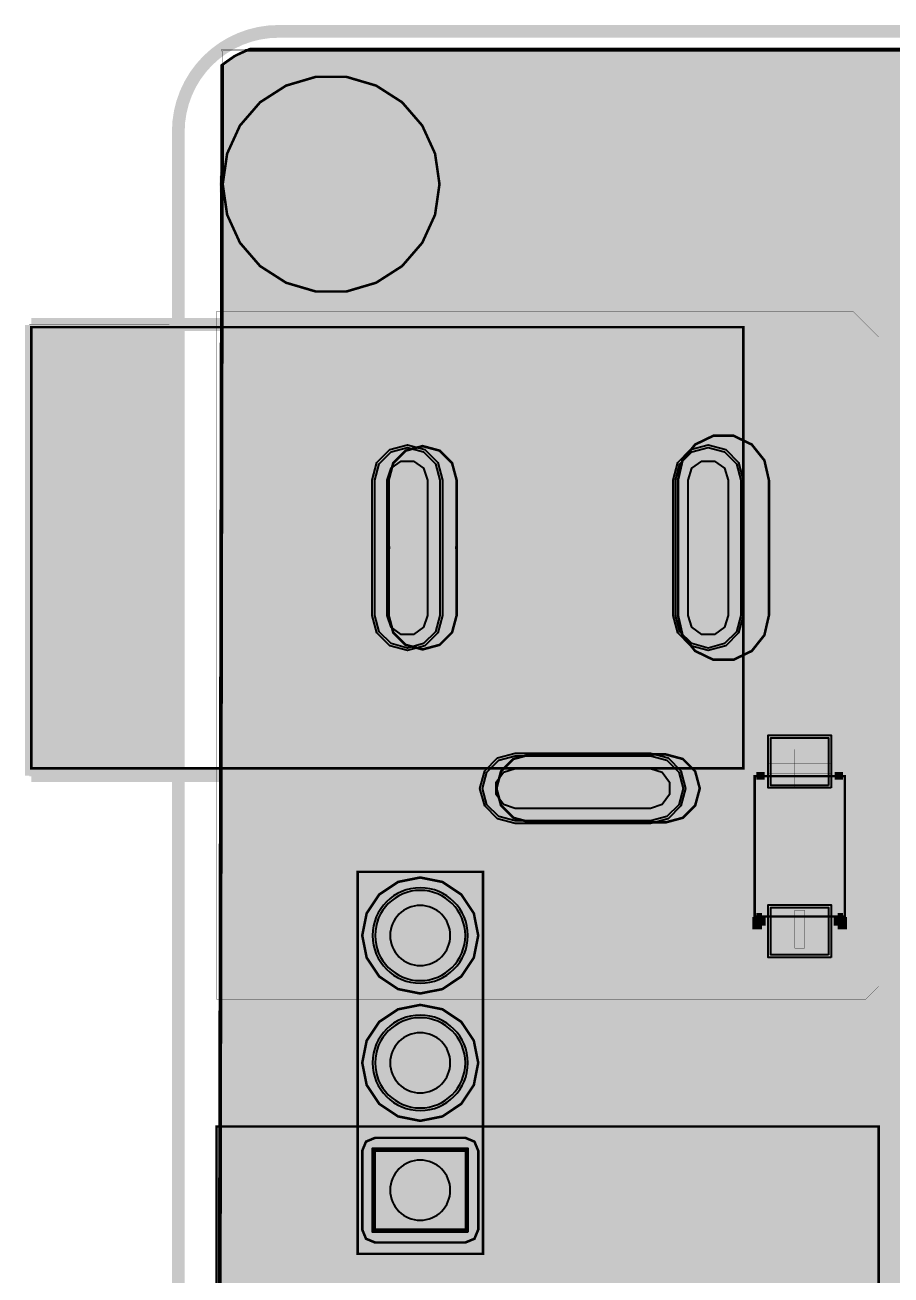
# Model space of a CAD drawing. Header units: millimetres. Extents: x -3.1 to 95.1, y -65.1 to 6.9.
# Drawn here: x -3.06 to 14.22, y -24.81 to 0.13 of the extents above; entities that cross this region are included whole.
import ezdxf

# ---------------------------------------------------------------- set-up
doc = ezdxf.new("R2010")
doc.units = ezdxf.units.MM
doc.header["$MEASUREMENT"] = 0
for name, color, linetype, true_color in [('Board-Outline-Layer', 7, 'Continuous', 0xff00ff), ('Bottom-Layer', 7, 'Continuous', 0x0000ff), ('Bottom-Paste-Mask-Layer', 7, 'Continuous', 0x800000), ('Bottom-Solder-Mask-Layer', 7, 'Continuous', 0xaa00ff), ('Component-Shape-Layer', 7, 'Continuous', 0x00cccc), ('Document-Layer', 7, 'Continuous', 0x6464ff), ('Hole-Layer', 7, 'Continuous', 0x222222), ('Inner2', 7, 'Continuous', 0x008000), ('Multi-Layer', 7, 'Continuous', 0xc0c0c0), ('Top-Layer', 7, 'Continuous', 0xff0000), ('Top-Paste-Mask-Layer', 7, 'Continuous', 0x808080), ('Top-Silkscreen-Layer', 7, 'Continuous', 0xffcc00), ('Top-Solder-Mask-Layer', 7, 'Continuous', 0x800080)]:
    doc.layers.add(name, color=color, linetype=linetype, true_color=true_color)

msp = doc.modelspace()

# ---------------------------------------------------------------- hatches: boundary and pattern name
at = {"layer": 'Bottom-Layer'}
for points in [[(0.836, -26.879), (0.838, -26.021), (1.032, -26.269), (1.332, -26.362), (2.132, -26.362), (2.395, -26.291), (2.589, -26.098), (2.659, -25.834), (2.589, -25.57), (2.395, -25.377), (2.132, -25.306), (1.332, -25.306), (1.032, -25.399), (0.839, -25.645), (0.888, -0.657), (1.11, -0.501), (1.353, -0.381), (93.599, -0.381), (94.615, -1.397), (94.488, -63.754), (93.726, -64.516), (1.27, -64.516), (0.762, -64.008), (0.775, -57.407), (6.35, -57.407), (6.353, -57.404), (6.353, -39.624), (6.35, -39.621), (0.811, -39.621), (0.818, -35.758), (0.922, -35.967), (1.104, -36.111), (1.332, -36.162), (2.132, -36.162), (2.395, -36.091), (2.589, -35.898), (2.659, -35.634), (2.589, -35.37), (2.395, -35.177), (2.132, -35.106), (1.332, -35.106), (1.105, -35.157), (0.922, -35.3), (0.819, -35.508), (0.821, -34.589), (1.959, -34.589), (2.14, -34.514), (2.215, -34.332), (2.215, -34.082), (2.26, -34.053), (2.301, -34.018), (3.243, -33.076), (3.517, -33.036), (3.739, -32.873), (3.857, -32.624), (3.844, -32.348), (3.703, -32.111), (3.466, -31.97), (3.19, -31.957), (2.941, -32.075), (2.778, -32.298), (2.738, -32.571), (2.199, -33.11), (2.105, -32.989), (1.959, -32.943), (0.824, -32.943), (0.825, -32.589), (1.959, -32.589), (2.14, -32.514), (2.215, -32.332), (2.215, -31.2), (2.14, -31.018), (1.959, -30.943), (0.828, -30.943), (0.829, -30.525), (1.959, -30.525), (2.095, -30.486), (2.189, -30.38), (3.246, -31.437), (3.286, -31.711), (3.449, -31.933), (3.698, -32.051), (3.974, -32.038), (4.211, -31.897), (4.352, -31.66), (4.365, -31.384), (4.247, -31.135), (4.025, -30.972), (3.751, -30.933), (2.268, -29.45), (2.243, -29.426), (2.215, -29.406), (2.215, -29.136), (2.14, -28.954), (1.959, -28.879), (0.832, -28.879), (0.833, -28.525), (1.959, -28.525), (2.14, -28.45), (2.215, -28.268), (2.215, -27.136), (2.14, -26.954), (1.959, -26.879)], [(0.886, -3.048), (0.974, -3.657), (1.23, -4.217), (1.632, -4.682), (2.15, -5.014), (2.74, -5.188), (3.356, -5.188), (3.946, -5.014), (4.464, -4.682), (4.866, -4.217), (5.122, -3.657), (5.21, -3.048), (5.122, -2.439), (4.866, -1.879), (4.464, -1.414), (3.946, -1.082), (3.356, -0.908), (2.74, -0.908), (2.15, -1.082), (1.632, -1.414), (1.23, -1.879), (0.974, -2.439)], [(9.967, -8.95), (9.967, -11.65), (10.057, -12.043), (10.309, -12.359), (10.672, -12.534), (11.076, -12.534), (11.439, -12.359), (11.691, -12.043), (11.781, -11.65), (11.781, -8.95), (11.691, -8.557), (11.439, -8.241), (11.076, -8.066), (10.672, -8.066), (10.309, -8.241), (10.057, -8.557)], [(3.919, -8.95), (4.006, -8.625), (4.244, -8.387), (4.569, -8.3), (4.894, -8.387), (5.132, -8.625), (5.219, -8.95), (5.219, -11.65), (5.132, -11.975), (4.894, -12.213), (4.569, -12.3), (4.244, -12.213), (4.006, -11.975), (3.919, -11.65)], [(5.552, -11.65), (5.552, -8.95), (5.461, -8.611), (5.213, -8.363), (4.874, -8.272), (4.535, -8.363), (4.287, -8.611), (4.196, -8.95), (4.196, -11.65), (4.287, -11.989), (4.535, -12.237), (4.874, -12.328), (5.213, -12.237), (5.461, -11.989)], [(11.219, -11.65), (11.132, -11.975), (10.894, -12.213), (10.569, -12.3), (10.244, -12.213), (10.006, -11.975), (9.919, -11.65), (9.919, -8.95), (10.006, -8.625), (10.244, -8.387), (10.569, -8.3), (10.894, -8.387), (11.132, -8.625), (11.219, -8.95)], [(6.719, -15.75), (6.394, -15.663), (6.156, -15.425), (6.069, -15.1), (6.156, -14.775), (6.394, -14.537), (6.719, -14.45), (9.419, -14.45), (9.744, -14.537), (9.982, -14.775), (10.069, -15.1), (9.982, -15.425), (9.744, -15.663), (9.419, -15.75)], [(9.724, -14.422), (7.024, -14.422), (6.685, -14.513), (6.437, -14.761), (6.346, -15.1), (6.437, -15.439), (6.685, -15.687), (7.024, -15.778), (9.724, -15.778), (10.063, -15.687), (10.311, -15.439), (10.402, -15.1), (10.311, -14.761), (10.063, -14.513)], [(4.826, -19.191), (5.269, -19.103), (5.644, -18.852), (5.895, -18.477), (5.983, -18.034), (5.895, -17.591), (5.644, -17.216), (5.269, -16.966), (4.826, -16.877), (4.383, -16.966), (4.008, -17.216), (3.758, -17.591), (3.669, -18.034), (3.758, -18.477), (4.008, -18.852), (4.383, -19.103)], [(3.926, -18.034, 1), (5.726, -18.034, 1)], [(4.826, -21.731), (5.269, -21.643), (5.644, -21.392), (5.895, -21.017), (5.983, -20.574), (5.895, -20.131), (5.644, -19.756), (5.269, -19.506), (4.826, -19.418), (4.383, -19.506), (4.008, -19.756), (3.758, -20.131), (3.669, -20.574), (3.758, -21.017), (4.008, -21.392), (4.383, -21.643)], [(3.926, -20.574, 1), (5.726, -20.574, 1)], [(5.983, -22.327), (5.907, -22.145), (5.726, -22.07), (3.926, -22.07), (3.745, -22.145), (3.669, -22.327), (3.669, -23.901), (3.745, -24.083), (3.926, -24.158), (5.726, -24.158), (5.907, -24.083), (5.983, -23.901)], [(5.726, -23.901), (3.926, -23.901), (3.926, -22.327), (5.726, -22.327)]]:
    msp.add_hatch(color=256, dxfattribs=at).paths.add_polyline_path(points)
at = {"layer": 'Bottom-Paste-Mask-Layer'}
for points in [[(3.919, -8.95), (4.006, -8.625), (4.244, -8.387), (4.569, -8.3), (4.894, -8.387), (5.132, -8.625), (5.219, -8.95), (5.219, -11.65), (5.132, -11.975), (4.894, -12.213), (4.569, -12.3), (4.244, -12.213), (4.006, -11.975), (3.919, -11.65)], [(11.219, -11.65), (11.132, -11.975), (10.894, -12.213), (10.569, -12.3), (10.244, -12.213), (10.006, -11.975), (9.919, -11.65), (9.919, -8.95), (10.006, -8.625), (10.244, -8.387), (10.569, -8.3), (10.894, -8.387), (11.132, -8.625), (11.219, -8.95)], [(6.719, -15.75), (6.394, -15.663), (6.156, -15.425), (6.069, -15.1), (6.156, -14.775), (6.394, -14.537), (6.719, -14.45), (9.419, -14.45), (9.744, -14.537), (9.982, -14.775), (10.069, -15.1), (9.982, -15.425), (9.744, -15.663), (9.419, -15.75)], [(3.926, -18.034, 1), (5.726, -18.034, 1)], [(3.926, -20.574, 1), (5.726, -20.574, 1)], [(5.726, -23.901), (3.926, -23.901), (3.926, -22.327), (5.726, -22.327)]]:
    msp.add_hatch(color=256, dxfattribs=at).paths.add_polyline_path(points)
at = {"layer": 'Bottom-Solder-Mask-Layer'}
for points in [[(3.868, -8.95), (3.962, -8.6), (4.219, -8.343), (4.569, -8.249), (4.92, -8.343), (5.176, -8.6), (5.27, -8.95), (5.27, -11.65), (5.176, -12), (4.92, -12.257), (4.569, -12.351), (4.219, -12.257), (3.962, -12), (3.868, -11.65)], [(11.27, -11.65), (11.176, -12), (10.92, -12.257), (10.569, -12.351), (10.219, -12.257), (9.962, -12), (9.868, -11.65), (9.868, -8.95), (9.962, -8.6), (10.219, -8.343), (10.569, -8.249), (10.92, -8.343), (11.176, -8.6), (11.27, -8.95)], [(6.719, -15.801), (6.369, -15.707), (6.112, -15.45), (6.018, -15.1), (6.112, -14.75), (6.369, -14.493), (6.719, -14.399), (9.419, -14.399), (9.769, -14.493), (10.026, -14.75), (10.12, -15.1), (10.026, -15.45), (9.769, -15.707), (9.419, -15.801)], [(3.875, -18.034, 1), (5.777, -18.034, 1)], [(3.875, -20.574, 1), (5.777, -20.574, 1)], [(5.777, -23.952), (3.875, -23.952), (3.875, -22.276), (5.777, -22.276)]]:
    msp.add_hatch(color=256, dxfattribs=at).paths.add_polyline_path(points)
at = {"layer": 'Document-Layer'}
for points in [[(-2.972, -5.842), (-0.178, -5.842), (-0.178, -14.859), (-2.972, -14.859)], [(-2.972, -5.842), (-0.178, -5.842), (-0.178, -14.859), (-2.972, -14.859)], [(12.297, -14.321), (12.487, -14.321), (12.487, -15.079), (12.297, -15.079)], [(12.297, -14.321), (12.487, -14.321), (12.487, -15.079), (12.297, -15.079)], [(11.76, -14.605), (13.024, -14.605), (13.024, -14.795), (11.76, -14.795)], [(11.76, -14.605), (13.024, -14.605), (13.024, -14.795), (11.76, -14.795)], [(12.3, -18.286), (12.49, -18.286), (12.49, -17.528), (12.3, -17.528)], [(12.3, -18.286), (12.49, -18.286), (12.49, -17.528), (12.3, -17.528)]]:
    msp.add_hatch(color=256, dxfattribs=at).paths.add_polyline_path(points)
at = {"layer": 'Hole-Layer'}
for points in [[(4.169, -8.95), (4.246, -8.715), (4.446, -8.57), (4.693, -8.57), (4.893, -8.715), (4.969, -8.95), (4.969, -11.65), (4.893, -11.885), (4.693, -12.03), (4.446, -12.03), (4.246, -11.885), (4.169, -11.65)], [(10.969, -11.65), (10.893, -11.885), (10.693, -12.03), (10.446, -12.03), (10.246, -11.885), (10.169, -11.65), (10.169, -8.95), (10.246, -8.715), (10.446, -8.57), (10.693, -8.57), (10.893, -8.715), (10.969, -8.95)], [(6.719, -15.5), (6.484, -15.424), (6.339, -15.224), (6.339, -14.976), (6.484, -14.776), (6.719, -14.7), (9.419, -14.7), (9.654, -14.776), (9.8, -14.976), (9.8, -15.224), (9.654, -15.424), (9.419, -15.5)], [(4.226, -18.034, 1), (5.426, -18.034, 1)], [(4.226, -20.574, 1), (5.426, -20.574, 1)], [(4.226, -23.114, 1), (5.426, -23.114, 1)]]:
    msp.add_hatch(color=256, dxfattribs=at).paths.add_polyline_path(points)
at = {"layer": 'Inner2'}
for points in [[(0.787, -39.621), (0.814, -25.941), (0.914, -26.158), (1.099, -26.308), (1.332, -26.362), (2.132, -26.362), (2.395, -26.291), (2.589, -26.098), (2.659, -25.834), (2.589, -25.57), (2.395, -25.377), (2.132, -25.306), (1.332, -25.306), (1.1, -25.36), (0.915, -25.51), (0.815, -25.726), (0.865, -0.677), (1.131, -0.488), (1.428, -0.353), (93.572, -0.353), (93.575, -0.354), (93.577, -0.355), (94.591, -1.369), (94.465, -63.726), (93.703, -64.488), (1.247, -64.488), (0.739, -63.98), (0.752, -57.407), (6.35, -57.407), (6.353, -57.404), (6.353, -39.624), (6.35, -39.621)], [(0.886, -3.048), (0.974, -3.657), (1.23, -4.217), (1.632, -4.682), (2.15, -5.014), (2.74, -5.188), (3.356, -5.188), (3.946, -5.014), (4.464, -4.682), (4.866, -4.217), (5.122, -3.657), (5.21, -3.048), (5.122, -2.439), (4.866, -1.879), (4.464, -1.414), (3.946, -1.082), (3.356, -0.908), (2.74, -0.908), (2.15, -1.082), (1.632, -1.414), (1.23, -1.879), (0.974, -2.439)], [(9.967, -8.95), (9.967, -11.65), (10.057, -12.043), (10.309, -12.359), (10.672, -12.534), (11.076, -12.534), (11.439, -12.359), (11.691, -12.043), (11.781, -11.65), (11.781, -8.95), (11.691, -8.557), (11.439, -8.241), (11.076, -8.066), (10.672, -8.066), (10.309, -8.241), (10.057, -8.557)], [(5.552, -11.65), (5.552, -8.95), (5.461, -8.611), (5.213, -8.363), (4.874, -8.272), (4.535, -8.363), (4.287, -8.611), (4.196, -8.95), (4.196, -11.65), (4.287, -11.989), (4.535, -12.237), (4.874, -12.328), (5.213, -12.237), (5.461, -11.989)], [(9.724, -14.422), (7.024, -14.422), (6.685, -14.513), (6.437, -14.761), (6.346, -15.1), (6.437, -15.439), (6.685, -15.687), (7.024, -15.778), (9.724, -15.778), (10.063, -15.687), (10.311, -15.439), (10.402, -15.1), (10.311, -14.761), (10.063, -14.513)], [(4.826, -19.191), (5.269, -19.103), (5.644, -18.852), (5.895, -18.477), (5.983, -18.034), (5.895, -17.591), (5.644, -17.216), (5.269, -16.966), (4.826, -16.877), (4.383, -16.966), (4.008, -17.216), (3.758, -17.591), (3.669, -18.034), (3.758, -18.477), (4.008, -18.852), (4.383, -19.103)], [(4.826, -21.731), (5.269, -21.643), (5.644, -21.392), (5.895, -21.017), (5.983, -20.574), (5.895, -20.131), (5.644, -19.756), (5.269, -19.506), (4.826, -19.418), (4.383, -19.506), (4.008, -19.756), (3.758, -20.131), (3.669, -20.574), (3.758, -21.017), (4.008, -21.392), (4.383, -21.643)], [(5.983, -22.327), (5.907, -22.145), (5.726, -22.07), (3.926, -22.07), (3.745, -22.145), (3.669, -22.327), (3.669, -23.901), (3.745, -24.083), (3.926, -24.158), (5.726, -24.158), (5.907, -24.083), (5.983, -23.901)]]:
    msp.add_hatch(color=256, dxfattribs=at).paths.add_polyline_path(points)
at = {"layer": 'Multi-Layer'}
for points in [[(1.143, -3.048, 1), (4.953, -3.048, 1)], [(3.919, -8.95), (4.006, -8.625), (4.244, -8.387), (4.569, -8.3), (4.894, -8.387), (5.132, -8.625), (5.219, -8.95), (5.219, -11.65), (5.132, -11.975), (4.894, -12.213), (4.569, -12.3), (4.244, -12.213), (4.006, -11.975), (3.919, -11.65)], [(3.919, -8.95), (4.006, -8.625), (4.244, -8.387), (4.569, -8.3), (4.894, -8.387), (5.132, -8.625), (5.219, -8.95), (5.219, -11.65), (5.132, -11.975), (4.894, -12.213), (4.569, -12.3), (4.244, -12.213), (4.006, -11.975), (3.919, -11.65)], [(3.919, -8.95), (4.006, -8.625), (4.244, -8.387), (4.569, -8.3), (4.894, -8.387), (5.132, -8.625), (5.219, -8.95), (5.219, -11.65), (5.132, -11.975), (4.894, -12.213), (4.569, -12.3), (4.244, -12.213), (4.006, -11.975), (3.919, -11.65)], [(11.219, -11.65), (11.132, -11.975), (10.894, -12.213), (10.569, -12.3), (10.244, -12.213), (10.006, -11.975), (9.919, -11.65), (9.919, -8.95), (10.006, -8.625), (10.244, -8.387), (10.569, -8.3), (10.894, -8.387), (11.132, -8.625), (11.219, -8.95)], [(11.219, -11.65), (11.132, -11.975), (10.894, -12.213), (10.569, -12.3), (10.244, -12.213), (10.006, -11.975), (9.919, -11.65), (9.919, -8.95), (10.006, -8.625), (10.244, -8.387), (10.569, -8.3), (10.894, -8.387), (11.132, -8.625), (11.219, -8.95)], [(11.219, -11.65), (11.132, -11.975), (10.894, -12.213), (10.569, -12.3), (10.244, -12.213), (10.006, -11.975), (9.919, -11.65), (9.919, -8.95), (10.006, -8.625), (10.244, -8.387), (10.569, -8.3), (10.894, -8.387), (11.132, -8.625), (11.219, -8.95)], [(6.719, -15.75), (6.394, -15.663), (6.156, -15.425), (6.069, -15.1), (6.156, -14.775), (6.394, -14.537), (6.719, -14.45), (9.419, -14.45), (9.744, -14.537), (9.982, -14.775), (10.069, -15.1), (9.982, -15.425), (9.744, -15.663), (9.419, -15.75)], [(6.719, -15.75), (6.394, -15.663), (6.156, -15.425), (6.069, -15.1), (6.156, -14.775), (6.394, -14.537), (6.719, -14.45), (9.419, -14.45), (9.744, -14.537), (9.982, -14.775), (10.069, -15.1), (9.982, -15.425), (9.744, -15.663), (9.419, -15.75)], [(6.719, -15.75), (6.394, -15.663), (6.156, -15.425), (6.069, -15.1), (6.156, -14.775), (6.394, -14.537), (6.719, -14.45), (9.419, -14.45), (9.744, -14.537), (9.982, -14.775), (10.069, -15.1), (9.982, -15.425), (9.744, -15.663), (9.419, -15.75)], [(3.926, -18.034, 1), (5.726, -18.034, 1)], [(3.926, -18.034, 1), (5.726, -18.034, 1)], [(3.926, -18.034, 1), (5.726, -18.034, 1)], [(3.926, -20.574, 1), (5.726, -20.574, 1)], [(3.926, -20.574, 1), (5.726, -20.574, 1)], [(3.926, -20.574, 1), (5.726, -20.574, 1)], [(5.726, -23.901), (3.926, -23.901), (3.926, -22.327), (5.726, -22.327)], [(5.726, -23.901), (3.926, -23.901), (3.926, -22.327), (5.726, -22.327)], [(5.726, -23.901), (3.926, -23.901), (3.926, -22.327), (5.726, -22.327)]]:
    msp.add_hatch(color=256, dxfattribs=at).paths.add_polyline_path(points)
at = {"layer": 'Top-Layer'}
for points in [[(3.919, -8.95), (4.006, -8.625), (4.244, -8.387), (4.569, -8.3), (4.894, -8.387), (5.132, -8.625), (5.219, -8.95), (5.219, -11.65), (5.132, -11.975), (4.894, -12.213), (4.569, -12.3), (4.244, -12.213), (4.006, -11.975), (3.919, -11.65)], [(11.219, -11.65), (11.132, -11.975), (10.894, -12.213), (10.569, -12.3), (10.244, -12.213), (10.006, -11.975), (9.919, -11.65), (9.919, -8.95), (10.006, -8.625), (10.244, -8.387), (10.569, -8.3), (10.894, -8.387), (11.132, -8.625), (11.219, -8.95)], [(12.97, -15.039), (11.82, -15.039), (11.82, -14.089), (12.97, -14.089)], [(6.719, -15.75), (6.394, -15.663), (6.156, -15.425), (6.069, -15.1), (6.156, -14.775), (6.394, -14.537), (6.719, -14.45), (9.419, -14.45), (9.744, -14.537), (9.982, -14.775), (10.069, -15.1), (9.982, -15.425), (9.744, -15.663), (9.419, -15.75)], [(3.926, -18.034, 1), (5.726, -18.034, 1)], [(12.97, -18.423), (11.82, -18.423), (11.82, -17.473), (12.97, -17.473)], [(3.926, -20.574, 1), (5.726, -20.574, 1)], [(11.527, -37.846), (10.317, -37.846), (10.327, -37.806), (10.33, -37.764), (10.33, -35.388), (10.255, -35.207), (10.073, -35.132), (8.173, -35.132), (7.992, -35.207), (7.917, -35.388), (7.917, -37.764), (7.92, -37.806), (7.93, -37.846), (1.016, -37.846), (0.762, -37.592), (0.762, -36.132), (1.019, -36.323), (1.332, -36.391), (2.132, -36.391), (2.46, -36.316), (2.723, -36.106), (2.869, -35.802), (2.869, -35.466), (2.723, -35.162), (2.46, -34.952), (2.132, -34.877), (1.332, -34.877), (1.019, -34.945), (0.762, -35.136), (0.762, -26.332), (1.019, -26.523), (1.332, -26.591), (2.132, -26.591), (2.46, -26.516), (2.723, -26.306), (2.869, -26.003), (2.869, -25.666), (2.723, -25.362), (2.46, -25.153), (2.132, -25.078), (1.332, -25.078), (1.019, -25.145), (0.762, -25.336), (0.762, -21.844), (13.97, -21.844), (13.97, -37.846), (13.914, -37.846), (13.924, -37.806), (13.927, -37.764), (13.927, -35.388), (13.852, -35.207), (13.671, -35.132), (13.163, -35.132), (13.161, -34.874), (13.265, -34.584), (13.203, -34.282), (12.991, -34.058), (12.694, -33.978), (12.399, -34.064), (12.192, -34.293), (12.136, -34.595), (12.246, -34.883), (12.248, -35.132), (11.771, -35.132), (11.589, -35.207), (11.514, -35.388), (11.514, -37.764), (11.517, -37.806)], [(5.754, -22.327), (5.746, -22.307), (5.726, -22.299), (3.926, -22.299), (3.906, -22.307), (3.898, -22.327), (3.898, -23.901), (3.906, -23.921), (3.926, -23.929), (5.726, -23.929), (5.746, -23.921), (5.754, -23.901)], [(5.726, -23.901), (3.926, -23.901), (3.926, -22.327), (5.726, -22.327)]]:
    msp.add_hatch(color=256, dxfattribs=at).paths.add_polyline_path(points)
at = {"layer": 'Top-Paste-Mask-Layer'}
for points in [[(3.919, -8.95), (4.006, -8.625), (4.244, -8.387), (4.569, -8.3), (4.894, -8.387), (5.132, -8.625), (5.219, -8.95), (5.219, -11.65), (5.132, -11.975), (4.894, -12.213), (4.569, -12.3), (4.244, -12.213), (4.006, -11.975), (3.919, -11.65)], [(11.219, -11.65), (11.132, -11.975), (10.894, -12.213), (10.569, -12.3), (10.244, -12.213), (10.006, -11.975), (9.919, -11.65), (9.919, -8.95), (10.006, -8.625), (10.244, -8.387), (10.569, -8.3), (10.894, -8.387), (11.132, -8.625), (11.219, -8.95)], [(12.97, -15.039), (11.82, -15.039), (11.82, -14.089), (12.97, -14.089)], [(6.719, -15.75), (6.394, -15.663), (6.156, -15.425), (6.069, -15.1), (6.156, -14.775), (6.394, -14.537), (6.719, -14.45), (9.419, -14.45), (9.744, -14.537), (9.982, -14.775), (10.069, -15.1), (9.982, -15.425), (9.744, -15.663), (9.419, -15.75)], [(3.926, -18.034, 1), (5.726, -18.034, 1)], [(12.97, -18.423), (11.82, -18.423), (11.82, -17.473), (12.97, -17.473)], [(3.926, -20.574, 1), (5.726, -20.574, 1)], [(5.726, -23.901), (3.926, -23.901), (3.926, -22.327), (5.726, -22.327)]]:
    msp.add_hatch(color=256, dxfattribs=at).paths.add_polyline_path(points)
at = {"layer": 'Top-Solder-Mask-Layer'}
for points in [[(3.868, -8.95), (3.962, -8.6), (4.219, -8.343), (4.569, -8.249), (4.92, -8.343), (5.176, -8.6), (5.27, -8.95), (5.27, -11.65), (5.176, -12), (4.92, -12.257), (4.569, -12.351), (4.219, -12.257), (3.962, -12), (3.868, -11.65)], [(11.27, -11.65), (11.176, -12), (10.92, -12.257), (10.569, -12.351), (10.219, -12.257), (9.962, -12), (9.868, -11.65), (9.868, -8.95), (9.962, -8.6), (10.219, -8.343), (10.569, -8.249), (10.92, -8.343), (11.176, -8.6), (11.27, -8.95)], [(13.021, -15.089), (11.769, -15.089), (11.769, -14.038), (13.021, -14.038)], [(6.719, -15.801), (6.369, -15.707), (6.112, -15.45), (6.018, -15.1), (6.112, -14.75), (6.369, -14.493), (6.719, -14.399), (9.419, -14.399), (9.769, -14.493), (10.026, -14.75), (10.12, -15.1), (10.026, -15.45), (9.769, -15.707), (9.419, -15.801)], [(3.875, -18.034, 1), (5.777, -18.034, 1)], [(13.021, -18.474), (11.769, -18.474), (11.769, -17.423), (13.021, -17.423)], [(3.875, -20.574, 1), (5.777, -20.574, 1)], [(5.777, -23.952), (3.875, -23.952), (3.875, -22.276), (5.777, -22.276)]]:
    msp.add_hatch(color=256, dxfattribs=at).paths.add_polyline_path(points)

# ---------------------------------------------------------------- linework, layer by layer
at = {"layer": 'Board-Outline-Layer', "const_width": 0.254}
msp.add_lwpolyline([(0, -2, -0.414), (2, 0)], format="xyb", dxfattribs=at)
for points in [[(2, 0), (93, 0)], [(0, -63), (0, -2)]]:
    msp.add_lwpolyline(points, dxfattribs=at)
at = {"layer": 'Bottom-Layer'}
for points, const_width in [([(0.889, -0.381), (0.762, -64.008), (1.27, -64.516), (93.726, -64.516), (94.488, -63.754), (94.615, -1.397), (93.599, -0.381)], 0.00508), ([(0.886, -3.048), (0.974, -3.657), (1.23, -4.217), (1.632, -4.682), (2.15, -5.014), (2.74, -5.188), (3.356, -5.188), (3.946, -5.014), (4.464, -4.682), (4.866, -4.217), (5.122, -3.657), (5.21, -3.048), (5.122, -2.439), (4.866, -1.879), (4.464, -1.414), (3.946, -1.082), (3.356, -0.908), (2.74, -0.908), (2.15, -1.082), (1.632, -1.414), (1.23, -1.879), (0.974, -2.439)], 0.0508), ([(9.967, -8.95), (9.967, -11.65), (10.057, -12.043), (10.309, -12.359), (10.672, -12.534), (11.076, -12.534), (11.439, -12.359), (11.691, -12.043), (11.781, -11.65), (11.781, -8.95), (11.691, -8.557), (11.439, -8.241), (11.076, -8.066), (10.672, -8.066), (10.309, -8.241), (10.057, -8.557)], 0.0508), ([(5.552, -11.65), (5.552, -8.95), (5.461, -8.611), (5.213, -8.363), (4.874, -8.272), (4.535, -8.363), (4.287, -8.611), (4.196, -8.95), (4.196, -11.65), (4.287, -11.989), (4.535, -12.237), (4.874, -12.328), (5.213, -12.237), (5.461, -11.989)], 0.0508), ([(9.724, -14.422), (7.024, -14.422), (6.685, -14.513), (6.437, -14.761), (6.346, -15.1), (6.437, -15.439), (6.685, -15.687), (7.024, -15.778), (9.724, -15.778), (10.063, -15.687), (10.311, -15.439), (10.402, -15.1), (10.311, -14.761), (10.063, -14.513)], 0.0508), ([(4.826, -19.191), (5.269, -19.103), (5.644, -18.852), (5.895, -18.477), (5.983, -18.034), (5.895, -17.591), (5.644, -17.216), (5.269, -16.966), (4.826, -16.877), (4.383, -16.966), (4.008, -17.216), (3.758, -17.591), (3.669, -18.034), (3.758, -18.477), (4.008, -18.852), (4.383, -19.103)], 0.0508), ([(4.826, -21.731), (5.269, -21.643), (5.644, -21.392), (5.895, -21.017), (5.983, -20.574), (5.895, -20.131), (5.644, -19.756), (5.269, -19.506), (4.826, -19.418), (4.383, -19.506), (4.008, -19.756), (3.758, -20.131), (3.669, -20.574), (3.758, -21.017), (4.008, -21.392), (4.383, -21.643)], 0.0508), ([(5.983, -22.327), (5.907, -22.145), (5.726, -22.07), (3.926, -22.07), (3.745, -22.145), (3.669, -22.327), (3.669, -23.901), (3.745, -24.083), (3.926, -24.158), (5.726, -24.158), (5.907, -24.083), (5.983, -23.901)], 0.0508)]:
    msp.add_lwpolyline(points, close=True, dxfattribs=dict(at, const_width=const_width))
at = {"layer": 'Bottom-Layer', "const_width": 0.0508}
for points in [[(0.839, -25.645), (0.888, -0.657), (1.11, -0.501), (1.353, -0.381), (93.599, -0.381)], [(4.874, -8.303), (4.874, -8.272)], [(4.227, -10.3), (4.196, -10.3)], [(5.521, -10.3), (5.552, -10.3)], [(4.874, -12.297), (4.874, -12.328)], [(8.374, -14.453), (8.374, -14.422)], [(6.376, -15.1), (6.346, -15.1)], [(10.371, -15.1), (10.402, -15.1)], [(8.374, -15.748), (8.374, -15.778)]]:
    msp.add_lwpolyline(points, dxfattribs=at)
at = {"layer": 'Bottom-Layer'}
for points in [[(3.919, -8.95), (4.006, -8.625), (4.244, -8.387), (4.569, -8.3), (4.894, -8.387), (5.132, -8.625), (5.219, -8.95), (5.219, -11.65), (5.132, -11.975), (4.894, -12.213), (4.569, -12.3), (4.244, -12.213), (4.006, -11.975), (3.919, -11.65)], [(11.219, -11.65), (11.132, -11.975), (10.894, -12.213), (10.569, -12.3), (10.244, -12.213), (10.006, -11.975), (9.919, -11.65), (9.919, -8.95), (10.006, -8.625), (10.244, -8.387), (10.569, -8.3), (10.894, -8.387), (11.132, -8.625), (11.219, -8.95)], [(6.719, -15.75), (6.394, -15.663), (6.156, -15.425), (6.069, -15.1), (6.156, -14.775), (6.394, -14.537), (6.719, -14.45), (9.419, -14.45), (9.744, -14.537), (9.982, -14.775), (10.069, -15.1), (9.982, -15.425), (9.744, -15.663), (9.419, -15.75)], [(5.726, -23.901), (3.926, -23.901), (3.926, -22.327), (5.726, -22.327)]]:
    msp.add_lwpolyline(points, close=True, dxfattribs=at)
for points in [[(3.926, -18.034, 1), (5.726, -18.034), (5.726, -18.034, 1), (3.926, -18.034)], [(3.926, -20.574, 1), (5.726, -20.574), (5.726, -20.574, 1), (3.926, -20.574)]]:
    msp.add_lwpolyline(points, format="xyb", dxfattribs=at)
at = {"layer": 'Bottom-Paste-Mask-Layer'}
for points in [[(3.919, -8.95), (4.006, -8.625), (4.244, -8.387), (4.569, -8.3), (4.894, -8.387), (5.132, -8.625), (5.219, -8.95), (5.219, -11.65), (5.132, -11.975), (4.894, -12.213), (4.569, -12.3), (4.244, -12.213), (4.006, -11.975), (3.919, -11.65)], [(11.219, -11.65), (11.132, -11.975), (10.894, -12.213), (10.569, -12.3), (10.244, -12.213), (10.006, -11.975), (9.919, -11.65), (9.919, -8.95), (10.006, -8.625), (10.244, -8.387), (10.569, -8.3), (10.894, -8.387), (11.132, -8.625), (11.219, -8.95)], [(6.719, -15.75), (6.394, -15.663), (6.156, -15.425), (6.069, -15.1), (6.156, -14.775), (6.394, -14.537), (6.719, -14.45), (9.419, -14.45), (9.744, -14.537), (9.982, -14.775), (10.069, -15.1), (9.982, -15.425), (9.744, -15.663), (9.419, -15.75)], [(5.726, -23.901), (3.926, -23.901), (3.926, -22.327), (5.726, -22.327)]]:
    msp.add_lwpolyline(points, close=True, dxfattribs=at)
for points in [[(3.926, -18.034, 1), (5.726, -18.034), (5.726, -18.034, 1), (3.926, -18.034)], [(3.926, -20.574, 1), (5.726, -20.574), (5.726, -20.574, 1), (3.926, -20.574)]]:
    msp.add_lwpolyline(points, format="xyb", dxfattribs=at)
at = {"layer": 'Bottom-Solder-Mask-Layer'}
for points in [[(3.868, -8.95), (3.962, -8.6), (4.219, -8.343), (4.569, -8.249), (4.92, -8.343), (5.176, -8.6), (5.27, -8.95), (5.27, -11.65), (5.176, -12), (4.92, -12.257), (4.569, -12.351), (4.219, -12.257), (3.962, -12), (3.868, -11.65)], [(11.27, -11.65), (11.176, -12), (10.92, -12.257), (10.569, -12.351), (10.219, -12.257), (9.962, -12), (9.868, -11.65), (9.868, -8.95), (9.962, -8.6), (10.219, -8.343), (10.569, -8.249), (10.92, -8.343), (11.176, -8.6), (11.27, -8.95)], [(6.719, -15.801), (6.369, -15.707), (6.112, -15.45), (6.018, -15.1), (6.112, -14.75), (6.369, -14.493), (6.719, -14.399), (9.419, -14.399), (9.769, -14.493), (10.026, -14.75), (10.12, -15.1), (10.026, -15.45), (9.769, -15.707), (9.419, -15.801)], [(5.777, -23.952), (3.875, -23.952), (3.875, -22.276), (5.777, -22.276)]]:
    msp.add_lwpolyline(points, close=True, dxfattribs=at)
for points in [[(3.875, -18.034, 1), (5.777, -18.034, 1)], [(3.875, -20.574, 1), (5.777, -20.574, 1)]]:
    msp.add_lwpolyline(points, format="xyb", close=True, dxfattribs=at)
at = {"layer": 'Component-Shape-Layer', "const_width": 0.0508}
for points in [[(-2.931, -14.7), (-2.931, -5.9), (11.269, -5.9), (11.269, -14.7)], [(-2.931, -14.7), (-2.931, -5.9), (11.269, -5.9), (11.269, -14.7)], [(13.295, -17.656), (11.495, -17.656), (11.495, -14.856), (13.295, -14.856)], [(13.295, -17.656), (11.495, -17.656), (11.495, -14.856), (13.295, -14.856)], [(6.076, -24.384), (3.576, -24.384), (3.576, -16.764), (6.076, -16.764)], [(6.076, -24.384), (3.576, -24.384), (3.576, -16.764), (6.076, -16.764)]]:
    msp.add_lwpolyline(points, close=True, dxfattribs=at)
at = {"layer": 'Document-Layer', "const_width": 0.00508}
for points in [[(-2.972, -5.842), (-0.178, -5.842), (-0.178, -14.859), (-2.972, -14.859)], [(-2.972, -5.842), (-0.178, -5.842), (-0.178, -14.859), (-2.972, -14.859)], [(12.297, -14.321), (12.487, -14.321), (12.487, -15.079), (12.297, -15.079)], [(12.297, -14.321), (12.487, -14.321), (12.487, -15.079), (12.297, -15.079)], [(11.76, -14.605), (13.024, -14.605), (13.024, -14.795), (11.76, -14.795)], [(11.76, -14.605), (13.024, -14.605), (13.024, -14.795), (11.76, -14.795)], [(12.3, -18.286), (12.49, -18.286), (12.49, -17.528), (12.3, -17.528)], [(12.3, -18.286), (12.49, -18.286), (12.49, -17.528), (12.3, -17.528)]]:
    msp.add_lwpolyline(points, close=True, dxfattribs=at)
at = {"layer": 'Hole-Layer'}
for points in [[(4.169, -8.95), (4.246, -8.715), (4.446, -8.57), (4.693, -8.57), (4.893, -8.715), (4.969, -8.95), (4.969, -11.65), (4.893, -11.885), (4.693, -12.03), (4.446, -12.03), (4.246, -11.885), (4.169, -11.65)], [(10.969, -11.65), (10.893, -11.885), (10.693, -12.03), (10.446, -12.03), (10.246, -11.885), (10.169, -11.65), (10.169, -8.95), (10.246, -8.715), (10.446, -8.57), (10.693, -8.57), (10.893, -8.715), (10.969, -8.95)], [(6.719, -15.5), (6.484, -15.424), (6.339, -15.224), (6.339, -14.976), (6.484, -14.776), (6.719, -14.7), (9.419, -14.7), (9.654, -14.776), (9.8, -14.976), (9.8, -15.224), (9.654, -15.424), (9.419, -15.5)]]:
    msp.add_lwpolyline(points, close=True, dxfattribs=at)
for points in [[(4.226, -18.034, 1), (5.426, -18.034, 1)], [(4.226, -20.574, 1), (5.426, -20.574, 1)], [(4.226, -23.114, 1), (5.426, -23.114, 1)]]:
    msp.add_lwpolyline(points, format="xyb", close=True, dxfattribs=at)
at = {"layer": 'Inner2'}
for points, const_width in [([(0.866, -0.353), (0.739, -63.98), (1.247, -64.488), (93.703, -64.488), (94.465, -63.726), (94.591, -1.369), (93.575, -0.353)], 0.00508), ([(0.886, -3.048), (0.974, -3.657), (1.23, -4.217), (1.632, -4.682), (2.15, -5.014), (2.74, -5.188), (3.356, -5.188), (3.946, -5.014), (4.464, -4.682), (4.866, -4.217), (5.122, -3.657), (5.21, -3.048), (5.122, -2.439), (4.866, -1.879), (4.464, -1.414), (3.946, -1.082), (3.356, -0.908), (2.74, -0.908), (2.15, -1.082), (1.632, -1.414), (1.23, -1.879), (0.974, -2.439)], 0.0508), ([(9.967, -8.95), (9.967, -11.65), (10.057, -12.043), (10.309, -12.359), (10.672, -12.534), (11.076, -12.534), (11.439, -12.359), (11.691, -12.043), (11.781, -11.65), (11.781, -8.95), (11.691, -8.557), (11.439, -8.241), (11.076, -8.066), (10.672, -8.066), (10.309, -8.241), (10.057, -8.557)], 0.0508), ([(5.552, -11.65), (5.552, -8.95), (5.461, -8.611), (5.213, -8.363), (4.874, -8.272), (4.535, -8.363), (4.287, -8.611), (4.196, -8.95), (4.196, -11.65), (4.287, -11.989), (4.535, -12.237), (4.874, -12.328), (5.213, -12.237), (5.461, -11.989)], 0.0508), ([(9.724, -14.422), (7.024, -14.422), (6.685, -14.513), (6.437, -14.761), (6.346, -15.1), (6.437, -15.439), (6.685, -15.687), (7.024, -15.778), (9.724, -15.778), (10.063, -15.687), (10.311, -15.439), (10.402, -15.1), (10.311, -14.761), (10.063, -14.513)], 0.0508), ([(4.826, -19.191), (5.269, -19.103), (5.644, -18.852), (5.895, -18.477), (5.983, -18.034), (5.895, -17.591), (5.644, -17.216), (5.269, -16.966), (4.826, -16.877), (4.383, -16.966), (4.008, -17.216), (3.758, -17.591), (3.669, -18.034), (3.758, -18.477), (4.008, -18.852), (4.383, -19.103)], 0.0508), ([(4.826, -21.731), (5.269, -21.643), (5.644, -21.392), (5.895, -21.017), (5.983, -20.574), (5.895, -20.131), (5.644, -19.756), (5.269, -19.506), (4.826, -19.418), (4.383, -19.506), (4.008, -19.756), (3.758, -20.131), (3.669, -20.574), (3.758, -21.017), (4.008, -21.392), (4.383, -21.643)], 0.0508), ([(5.983, -22.327), (5.907, -22.145), (5.726, -22.07), (3.926, -22.07), (3.745, -22.145), (3.669, -22.327), (3.669, -23.901), (3.745, -24.083), (3.926, -24.158), (5.726, -24.158), (5.907, -24.083), (5.983, -23.901)], 0.0508)]:
    msp.add_lwpolyline(points, close=True, dxfattribs=dict(at, const_width=const_width))
at = {"layer": 'Inner2', "const_width": 0.0508}
for points in [[(0.815, -25.726), (0.865, -0.677), (1.131, -0.488), (1.428, -0.353), (93.572, -0.353)], [(4.874, -8.303), (4.874, -8.272)], [(4.227, -10.3), (4.196, -10.3)], [(5.521, -10.3), (5.552, -10.3)], [(4.874, -12.297), (4.874, -12.328)], [(8.374, -14.453), (8.374, -14.422)], [(6.376, -15.1), (6.346, -15.1)], [(10.371, -15.1), (10.402, -15.1)], [(8.374, -15.748), (8.374, -15.778)]]:
    msp.add_lwpolyline(points, dxfattribs=at)
at = {"layer": 'Multi-Layer', "const_width": 0.645}
msp.add_lwpolyline([(1.143, -3.048, 1), (4.953, -3.048, 1)], format="xyb", close=True, dxfattribs=at)
at = {"layer": 'Multi-Layer'}
for points in [[(3.919, -8.95), (4.006, -8.625), (4.244, -8.387), (4.569, -8.3), (4.894, -8.387), (5.132, -8.625), (5.219, -8.95), (5.219, -11.65), (5.132, -11.975), (4.894, -12.213), (4.569, -12.3), (4.244, -12.213), (4.006, -11.975), (3.919, -11.65)], [(3.919, -8.95), (4.006, -8.625), (4.244, -8.387), (4.569, -8.3), (4.894, -8.387), (5.132, -8.625), (5.219, -8.95), (5.219, -11.65), (5.132, -11.975), (4.894, -12.213), (4.569, -12.3), (4.244, -12.213), (4.006, -11.975), (3.919, -11.65)], [(3.919, -8.95), (4.006, -8.625), (4.244, -8.387), (4.569, -8.3), (4.894, -8.387), (5.132, -8.625), (5.219, -8.95), (5.219, -11.65), (5.132, -11.975), (4.894, -12.213), (4.569, -12.3), (4.244, -12.213), (4.006, -11.975), (3.919, -11.65)], [(11.219, -11.65), (11.132, -11.975), (10.894, -12.213), (10.569, -12.3), (10.244, -12.213), (10.006, -11.975), (9.919, -11.65), (9.919, -8.95), (10.006, -8.625), (10.244, -8.387), (10.569, -8.3), (10.894, -8.387), (11.132, -8.625), (11.219, -8.95)], [(11.219, -11.65), (11.132, -11.975), (10.894, -12.213), (10.569, -12.3), (10.244, -12.213), (10.006, -11.975), (9.919, -11.65), (9.919, -8.95), (10.006, -8.625), (10.244, -8.387), (10.569, -8.3), (10.894, -8.387), (11.132, -8.625), (11.219, -8.95)], [(11.219, -11.65), (11.132, -11.975), (10.894, -12.213), (10.569, -12.3), (10.244, -12.213), (10.006, -11.975), (9.919, -11.65), (9.919, -8.95), (10.006, -8.625), (10.244, -8.387), (10.569, -8.3), (10.894, -8.387), (11.132, -8.625), (11.219, -8.95)], [(6.719, -15.75), (6.394, -15.663), (6.156, -15.425), (6.069, -15.1), (6.156, -14.775), (6.394, -14.537), (6.719, -14.45), (9.419, -14.45), (9.744, -14.537), (9.982, -14.775), (10.069, -15.1), (9.982, -15.425), (9.744, -15.663), (9.419, -15.75)], [(6.719, -15.75), (6.394, -15.663), (6.156, -15.425), (6.069, -15.1), (6.156, -14.775), (6.394, -14.537), (6.719, -14.45), (9.419, -14.45), (9.744, -14.537), (9.982, -14.775), (10.069, -15.1), (9.982, -15.425), (9.744, -15.663), (9.419, -15.75)], [(6.719, -15.75), (6.394, -15.663), (6.156, -15.425), (6.069, -15.1), (6.156, -14.775), (6.394, -14.537), (6.719, -14.45), (9.419, -14.45), (9.744, -14.537), (9.982, -14.775), (10.069, -15.1), (9.982, -15.425), (9.744, -15.663), (9.419, -15.75)], [(5.726, -23.901), (3.926, -23.901), (3.926, -22.327), (5.726, -22.327)], [(5.726, -23.901), (3.926, -23.901), (3.926, -22.327), (5.726, -22.327)], [(5.726, -23.901), (3.926, -23.901), (3.926, -22.327), (5.726, -22.327)]]:
    msp.add_lwpolyline(points, close=True, dxfattribs=at)
for points in [[(3.926, -18.034, 1), (5.726, -18.034), (5.726, -18.034, 1), (3.926, -18.034)], [(3.926, -18.034, 1), (5.726, -18.034), (5.726, -18.034, 1), (3.926, -18.034)], [(3.926, -18.034, 1), (5.726, -18.034), (5.726, -18.034, 1), (3.926, -18.034)], [(3.926, -20.574, 1), (5.726, -20.574), (5.726, -20.574, 1), (3.926, -20.574)], [(3.926, -20.574, 1), (5.726, -20.574), (5.726, -20.574, 1), (3.926, -20.574)], [(3.926, -20.574, 1), (5.726, -20.574), (5.726, -20.574, 1), (3.926, -20.574)]]:
    msp.add_lwpolyline(points, format="xyb", dxfattribs=at)
at = {"layer": 'Top-Layer'}
for points, const_width in [([(0.762, -5.588), (0.762, -19.304), (13.716, -19.304), (13.97, -19.05), (13.97, -6.096), (13.462, -5.588)], 0.00508), ([(0.762, -21.844), (0.762, -37.592), (1.016, -37.846), (13.97, -37.846), (13.97, -21.844)], 0.00508), ([(5.754, -22.327), (5.746, -22.307), (5.726, -22.299), (3.926, -22.299), (3.906, -22.307), (3.898, -22.327), (3.898, -23.901), (3.906, -23.921), (3.926, -23.929), (5.726, -23.929), (5.746, -23.921), (5.754, -23.901)], 0.0508)]:
    msp.add_lwpolyline(points, close=True, dxfattribs=dict(at, const_width=const_width))
for points in [[(3.919, -8.95), (4.006, -8.625), (4.244, -8.387), (4.569, -8.3), (4.894, -8.387), (5.132, -8.625), (5.219, -8.95), (5.219, -11.65), (5.132, -11.975), (4.894, -12.213), (4.569, -12.3), (4.244, -12.213), (4.006, -11.975), (3.919, -11.65)], [(11.219, -11.65), (11.132, -11.975), (10.894, -12.213), (10.569, -12.3), (10.244, -12.213), (10.006, -11.975), (9.919, -11.65), (9.919, -8.95), (10.006, -8.625), (10.244, -8.387), (10.569, -8.3), (10.894, -8.387), (11.132, -8.625), (11.219, -8.95)], [(12.97, -15.039), (11.82, -15.039), (11.82, -14.089), (12.97, -14.089)], [(6.719, -15.75), (6.394, -15.663), (6.156, -15.425), (6.069, -15.1), (6.156, -14.775), (6.394, -14.537), (6.719, -14.45), (9.419, -14.45), (9.744, -14.537), (9.982, -14.775), (10.069, -15.1), (9.982, -15.425), (9.744, -15.663), (9.419, -15.75)], [(12.97, -18.423), (11.82, -18.423), (11.82, -17.473), (12.97, -17.473)], [(5.726, -23.901), (3.926, -23.901), (3.926, -22.327), (5.726, -22.327)]]:
    msp.add_lwpolyline(points, close=True, dxfattribs=at)
for points, const_width in [([(10.569, -10.3), (12.395, -12.126)], 1.25), ([(12.395, -12.126), (12.395, -14.564)], 1.25), ([(4.826, -18.034), (12.31, -18.034)], 1.25), ([(12.31, -18.034), (12.395, -17.948)], 1.25), ([(4.826, -20.574), (15.748, -20.574)], 1.25), ([(0.762, -25.336), (0.762, -21.844), (13.97, -21.844), (13.97, -37.846)], 0.0508), ([(4.826, -22.329), (4.826, -22.299)], 0.0508), ([(3.929, -23.114), (3.898, -23.114)], 0.0508), ([(5.723, -23.114), (5.754, -23.114)], 0.0508), ([(4.826, -23.899), (4.826, -23.929)], 0.0508)]:
    msp.add_lwpolyline(points, dxfattribs=dict(at, const_width=const_width))
for points in [[(3.926, -18.034, 1), (5.726, -18.034), (5.726, -18.034, 1), (3.926, -18.034)], [(3.926, -20.574, 1), (5.726, -20.574), (5.726, -20.574, 1), (3.926, -20.574)]]:
    msp.add_lwpolyline(points, format="xyb", dxfattribs=at)
at = {"layer": 'Top-Paste-Mask-Layer'}
for points in [[(3.919, -8.95), (4.006, -8.625), (4.244, -8.387), (4.569, -8.3), (4.894, -8.387), (5.132, -8.625), (5.219, -8.95), (5.219, -11.65), (5.132, -11.975), (4.894, -12.213), (4.569, -12.3), (4.244, -12.213), (4.006, -11.975), (3.919, -11.65)], [(11.219, -11.65), (11.132, -11.975), (10.894, -12.213), (10.569, -12.3), (10.244, -12.213), (10.006, -11.975), (9.919, -11.65), (9.919, -8.95), (10.006, -8.625), (10.244, -8.387), (10.569, -8.3), (10.894, -8.387), (11.132, -8.625), (11.219, -8.95)], [(12.97, -15.039), (11.82, -15.039), (11.82, -14.089), (12.97, -14.089)], [(6.719, -15.75), (6.394, -15.663), (6.156, -15.425), (6.069, -15.1), (6.156, -14.775), (6.394, -14.537), (6.719, -14.45), (9.419, -14.45), (9.744, -14.537), (9.982, -14.775), (10.069, -15.1), (9.982, -15.425), (9.744, -15.663), (9.419, -15.75)], [(12.97, -18.423), (11.82, -18.423), (11.82, -17.473), (12.97, -17.473)], [(5.726, -23.901), (3.926, -23.901), (3.926, -22.327), (5.726, -22.327)]]:
    msp.add_lwpolyline(points, close=True, dxfattribs=at)
for points in [[(3.926, -18.034, 1), (5.726, -18.034), (5.726, -18.034, 1), (3.926, -18.034)], [(3.926, -20.574, 1), (5.726, -20.574), (5.726, -20.574, 1), (3.926, -20.574)]]:
    msp.add_lwpolyline(points, format="xyb", dxfattribs=at)
at = {"layer": 'Top-Silkscreen-Layer', "const_width": 0.254}
msp.add_lwpolyline([(14.005, -0.756), (94.005, -0.756), (94.005, -36.756), (14.005, -36.756)], close=True, dxfattribs=at)
msp.add_lwpolyline([(14.005, -0.756), (94.005, -0.756), (94.005, -36.756), (14.005, -36.756)], close=True, dxfattribs=at)
at = {"layer": 'Top-Silkscreen-Layer'}
for points, const_width in [([(-2.931, -5.847), (11.269, -5.847), (11.269, -8.312)], 0.254), ([(-2.931, -5.847), (11.269, -5.847), (11.269, -8.312)], 0.254), ([(-2.931, -5.855), (-2.931, -14.847)], 0.254), ([(-2.931, -5.855), (-2.931, -14.847)], 0.254), ([(-0.175, -5.855), (-0.175, -14.855)], 0.254), ([(-0.175, -5.855), (-0.175, -14.855)], 0.254), ([(11.269, -12.288), (11.269, -14.847), (10.272, -14.847)], 0.254), ([(11.269, -12.288), (11.269, -14.847), (10.272, -14.847)], 0.254), ([(-2.931, -14.847), (5.234, -14.847)], 0.254), ([(-2.931, -14.847), (5.234, -14.847)], 0.254), ([(5.867, -14.847), (5.234, -14.847)], 0.254), ([(5.867, -14.847), (5.234, -14.847)], 0.254), ([(11.529, -17.662), (11.529, -14.85)], 0.152), ([(11.529, -14.85), (11.697, -14.85)], 0.152), ([(11.529, -17.662), (11.529, -14.85)], 0.152), ([(11.529, -14.85), (11.697, -14.85)], 0.152), ([(13.261, -14.85), (13.093, -14.85)], 0.152), ([(13.261, -14.85), (13.093, -14.85)], 0.152), ([(13.261, -17.662), (13.261, -14.85)], 0.152), ([(13.261, -17.662), (13.261, -14.85)], 0.152), ([(3.556, -22.479), (3.556, -24.384), (6.096, -24.384), (6.096, -16.764), (3.556, -16.764)], 0.203), ([(3.556, -22.479), (3.556, -24.384), (6.096, -24.384), (6.096, -16.764), (3.556, -16.764)], 0.203), ([(3.556, -16.764), (3.556, -22.479)], 0.203), ([(3.556, -16.764), (3.556, -22.479)], 0.203), ([(11.529, -17.083), (13.261, -17.083)], 0.152), ([(11.529, -17.083), (13.261, -17.083)], 0.152), ([(11.529, -17.226), (13.261, -17.226)], 0.152), ([(11.529, -17.226), (13.261, -17.226)], 0.152), ([(11.64, -17.836), (11.529, -17.836), (11.529, -17.662)], 0.152), ([(11.529, -17.662), (11.64, -17.662)], 0.152), ([(11.64, -17.836), (11.529, -17.836), (11.529, -17.662)], 0.152), ([(11.529, -17.662), (11.64, -17.662)], 0.152), ([(11.64, -17.836), (11.64, -17.662)], 0.152), ([(11.64, -17.836), (11.64, -17.662)], 0.152), ([(13.15, -17.836), (13.15, -17.662)], 0.152), ([(13.261, -17.662), (13.261, -17.836), (13.15, -17.836)], 0.152), ([(13.15, -17.662), (13.261, -17.662)], 0.152), ([(13.15, -17.836), (13.15, -17.662)], 0.152), ([(13.261, -17.662), (13.261, -17.836), (13.15, -17.836)], 0.152), ([(13.15, -17.662), (13.261, -17.662)], 0.152)]:
    msp.add_lwpolyline(points, dxfattribs=dict(at, const_width=const_width))
at = {"layer": 'Top-Solder-Mask-Layer'}
for points in [[(3.868, -8.95), (3.962, -8.6), (4.219, -8.343), (4.569, -8.249), (4.92, -8.343), (5.176, -8.6), (5.27, -8.95), (5.27, -11.65), (5.176, -12), (4.92, -12.257), (4.569, -12.351), (4.219, -12.257), (3.962, -12), (3.868, -11.65)], [(11.27, -11.65), (11.176, -12), (10.92, -12.257), (10.569, -12.351), (10.219, -12.257), (9.962, -12), (9.868, -11.65), (9.868, -8.95), (9.962, -8.6), (10.219, -8.343), (10.569, -8.249), (10.92, -8.343), (11.176, -8.6), (11.27, -8.95)], [(13.021, -15.089), (11.769, -15.089), (11.769, -14.038), (13.021, -14.038)], [(6.719, -15.801), (6.369, -15.707), (6.112, -15.45), (6.018, -15.1), (6.112, -14.75), (6.369, -14.493), (6.719, -14.399), (9.419, -14.399), (9.769, -14.493), (10.026, -14.75), (10.12, -15.1), (10.026, -15.45), (9.769, -15.707), (9.419, -15.801)], [(13.021, -18.474), (11.769, -18.474), (11.769, -17.423), (13.021, -17.423)], [(5.777, -23.952), (3.875, -23.952), (3.875, -22.276), (5.777, -22.276)]]:
    msp.add_lwpolyline(points, close=True, dxfattribs=at)
for points in [[(3.875, -18.034, 1), (5.777, -18.034, 1)], [(3.875, -20.574, 1), (5.777, -20.574, 1)]]:
    msp.add_lwpolyline(points, format="xyb", close=True, dxfattribs=at)

doc.saveas('drawing.dxf')
